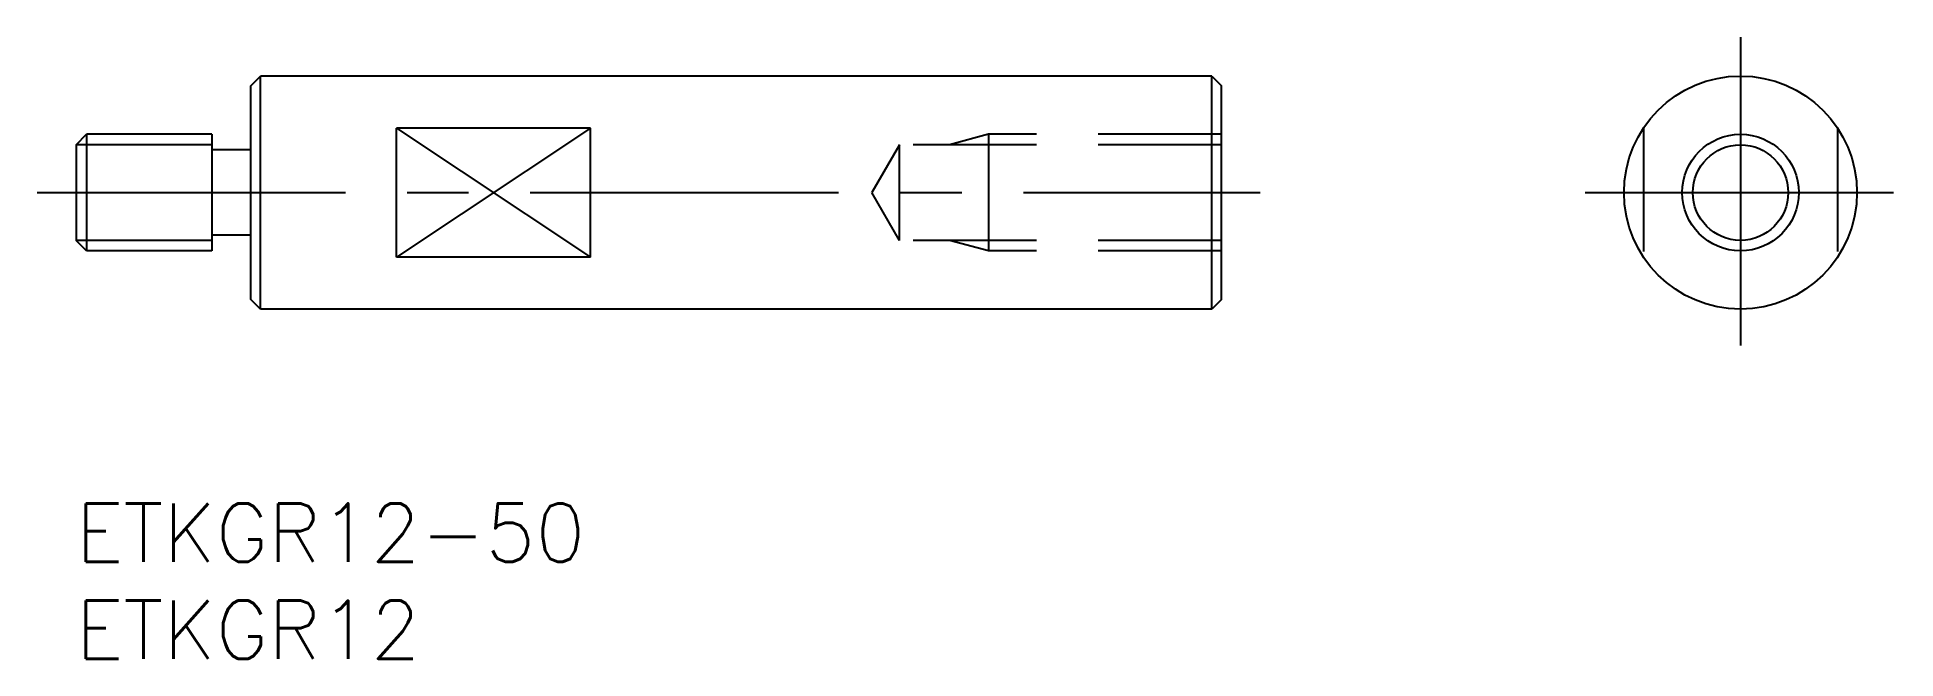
# Model space of a CAD drawing. Extents: x -2 to 93.7, y -8 to 24.
import ezdxf

# ---------------------------------------------------------------- set-up
doc = ezdxf.new("R2010")
doc.units = 0
doc.header["$LTSCALE"] = 0.5
doc.linetypes.add('CENTER', pattern=[50.8, 31.75, -6.35, 6.35, -6.35])
doc.linetypes.add('DASHED', pattern=[19.05, 12.7, -6.35])
for name, color, linetype in [('MSM_CENTER', 1, 'CENTER'), ('MSM_CONTINUOUS', 7, 'CONTINUOUS'), ('MSM_DASHED', 4, 'DASHED'), ('MSM_NARROW', 5, 'CONTINUOUS'), ('MSM_PART_NUMBER', 7, 'CONTINUOUS')]:
    doc.layers.add(name, color=color, linetype=linetype)
doc.styles.get("Standard").update_dxf_attribs({"font": 'txt.shx', "height": 3, "bigfont": 'bigfont.shx'})

# ---------------------------------------------------------------- blocks, each defined once
blk = doc.blocks.new('*U4')
at = {"layer": 'MSM_PART_NUMBER'}
blk.add_text('ETKGR12-50', height=3, dxfattribs=at).set_placement((0, -3))
blk = doc.blocks.new('*U5')
at = {"layer": 'MSM_PART_NUMBER'}
blk.add_text('ETKGR12', height=3, dxfattribs=at).set_placement((0, -8))

msp = doc.modelspace()

# ---------------------------------------------------------------- linework, layer by layer
at = {"layer": 'MSM_CENTER'}
for p, q in [((85.735, 24), (85.735, 8)), ((-2, 16), (61, 16)), ((77.735, 16), (93.735, 16))]:
    msp.add_line(p, q, dxfattribs=at)
at = {"layer": 'MSM_CONTINUOUS'}
for p, q in [((9, 21.5), (9.5, 22)), ((9, 10.5), (9, 21.5)), ((58.5, 22), (9.5, 22)), ((9.5, 10), (9.5, 22)), ((58.5, 22), (59, 21.5)), ((58.5, 10), (58.5, 22)), ((59, 10.5), (59, 21.5)), ((26.5, 19.317), (16.5, 19.317)), ((16.5, 12.683), (16.5, 19.317)), ((26.5, 12.683), (26.5, 19.317)), ((0, 18.458), (0.541, 19)), ((0, 18.458), (0, 13.541)), ((7, 19), (0.541, 19)), ((0.541, 19), (0.541, 13)), ((7, 19), (7, 13)), ((9, 18.2), (7, 18.2)), ((0.541, 13), (0, 13.541)), ((9, 13.8), (7, 13.8)), ((7, 13), (0.541, 13)), ((26.5, 12.683), (16.5, 12.683)), ((9.5, 10), (9, 10.5)), ((58.5, 10), (9.5, 10)), ((59, 10.5), (58.5, 10))]:
    msp.add_line(p, q, dxfattribs=at)
for radius in [6, 2.458]:
    msp.add_circle((85.735, 16), radius, dxfattribs=at)
at = {"layer": 'MSM_DASHED'}
for p, q in [((80.735, 19.317), (80.735, 12.683)), ((90.735, 19.317), (90.735, 12.683)), ((42.419, 18.458), (41, 16)), ((59, 18.458), (42.419, 18.458)), ((42.419, 13.541), (42.419, 18.458)), ((47, 19), (45, 18.458)), ((59, 19), (47, 19)), ((47, 19), (47, 13)), ((42.419, 13.541), (41, 16)), ((59, 13.541), (42.419, 13.541)), ((47, 13), (45, 13.541)), ((59, 13), (47, 13))]:
    msp.add_line(p, q, dxfattribs=at)
at = {"layer": 'MSM_NARROW'}
for p, q in [((26.5, 19.317), (16.5, 12.683)), ((16.5, 19.317), (26.5, 12.683)), ((7, 18.458), (0, 18.458)), ((7, 13.541), (0, 13.541))]:
    msp.add_line(p, q, dxfattribs=at)
msp.add_circle((85.735, 16), 3, dxfattribs=at)

# ---------------------------------------------------------------- block references
at = {"layer": 'MSM_CONTINUOUS'}
for name in ['*U4', '*U5']:
    msp.add_blockref(name, (0, 0), dxfattribs=at)

doc.saveas('drawing.dxf')
